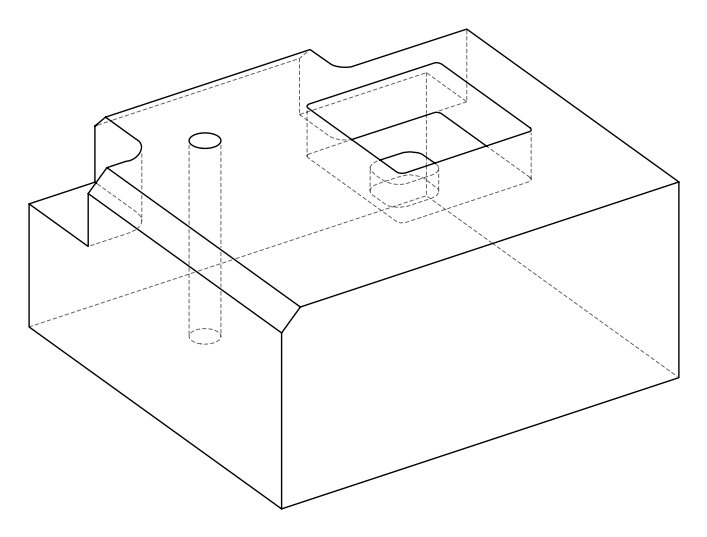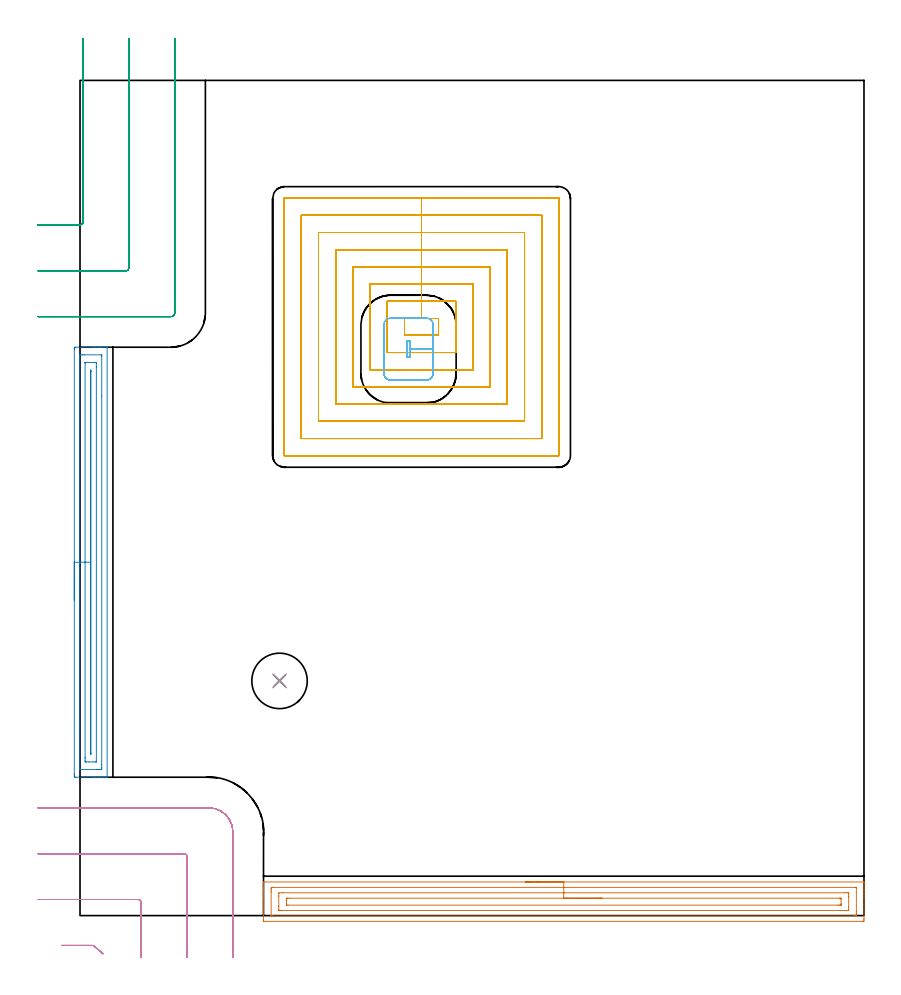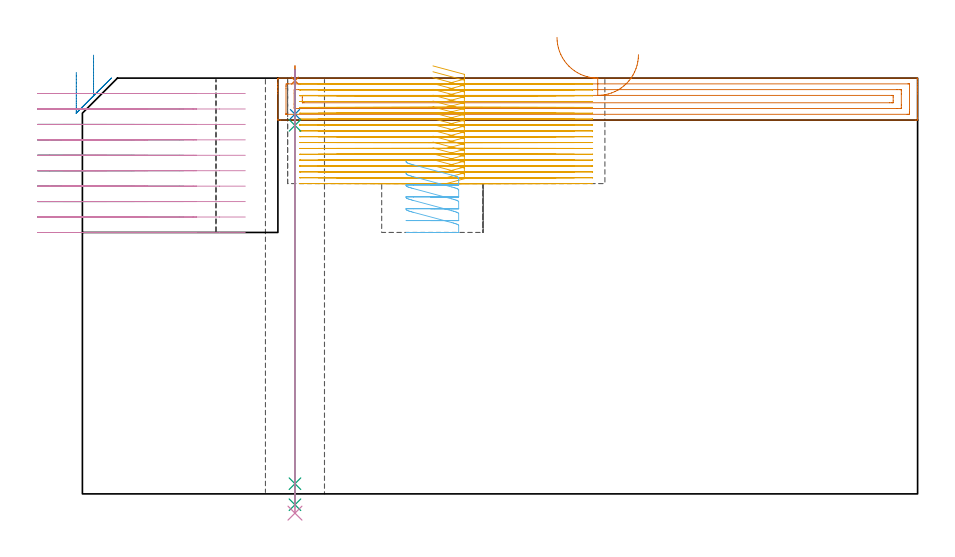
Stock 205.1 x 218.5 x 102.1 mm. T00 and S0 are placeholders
(PLAN: 10 operations, 7 tool changes, 68.7 min)
(1 AREA_MILL | FG_CHAMFER_SURFACE | UGT0205_001 | 5.26 min | 8652 mm3)
(2 AREA_MILL_1 | FG_CHAMFER_SURFACE_1 | UGT0205_001 | 3.75 min | 4553 mm3)
(3 MILL_CORNER_NOTCH_RECTANGULAR | CORNER_NOTCH_RECTANGULAR | NXT0201_012 | Follow Part, ap 4, ae 75% | 5.79 min | 85916 mm3)
(4 MILL_CORNER_NOTCH_RECTANGULAR_1 | CORNER_NOTCH_RECTANGULAR_1 | NXT0201_012 | Follow Part, ap 4, ae 75% | 5.13 min | 63680 mm3)
(5 MILL_RECTANGULAR_POCKET | POCKET_RECTANGULAR_STRAIGHT | NXT0201_008 | Follow Part, ap 1.5, ae 75% | 46.41 min | 147902 mm3)
(6 MILL_RECTANGULAR_POCKET_1 | POCKET_RECTANGULAR_STRAIGHT_1 | NXT0201_011 | Follow Part, ap 3, ae 75% | 1.31 min | 7794 mm3)
(7 SPOT_DRILL | STEP1HOLE | NXT0321_9005460120000 | 0.03 min | 12 mm3)
(8 DRILL_BLIND_HOLE_INTO_CENTER | STEP1HOLE | NXT0301_030 | 0.05 min | 228 mm3)
(9 GUN_DRILL_THROUGH_HOLE | STEP1HOLE | UGT0307_001 | 0.49 min | 1820 mm3)
(10 SPADE_DRILL_TO_ENLARGE_THROUGH_HOLE | STEP1HOLE | UGT0306_005 | 0.44 min | 14793 mm3)
(TOOL UGT0205_001 | Chamfer Mill 20 x 3 x 45 deg. | D20 FL50 Z2)
(TOOL NXT0201_012 | ENDMILL 16mm [2P460-1600-NA 1630] | D16 FL38 Z6)
(TOOL NXT0201_008 | ENDMILL 6mm [2P460-0600-NA 1630] | D6 FL26 Z6)
(TOOL NXT0201_011 | ENDMILL 12mm [2P460-1200-NA 1630] | D12 FL38 Z6)
(TOOL NXT0321_9005460120000 | NC Spot Drill, 142deg, 12mm, Carbide, Uncoated | D12 PA142 FL30 Z2)
(TOOL NXT0301_030 | Carbide Drill 5.9mm [860.1-0590-018A1-MM 2214] | D5.9 PA140 FL28 Z2)
(TOOL UGT0307_001 | Gun Drill 5 mm | D5 PA130 FL24 Z1)
(TOOL UGT0306_005 | Spade Drill 14.5mm | D14.5 PA132 FL10 Z2)
(OP 1 AREA_MILL)
G17 G21 G94 G90
T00 M6
G54
G17 G0 G90 X116.55 Y8.8 S1061 M3
G43 Z112.1 H0
G94 G1 X116.588 Z111.228 F250.
X116.702 Z110.363
X116.891 Z109.512
X117.153 Z108.68
X117.487 Z107.874
X117.89 Z107.1
X118.359 Z106.364
X118.89 Z105.672
X119.479 Z105.029
X120.122 Z104.439
X120.814 Z103.908
X121.55 Z103.44
X122.324 Z103.037
X123.13 Z102.703
X123.962 Z102.441
X124.814 Z102.252
X125.678 Z102.138
X126.55 Z102.1
X204.96
X205.09 Y8.797 Z102.089
X205.097 Y8.694 Z101.987
X205.1 Y8.584 Z101.883
Y7.907 Z101.206
Y7.257 Z100.556
Y6.708 Z100.004
Y6.434 Z99.731
Y5.834 Z99.131
Y5.56 Z98.857
Y4.961 Z98.255
Y-0.856 Z92.441
X205.096 Y-1.156 Z92.141
X205.09 Y-1.493 Z91.804
X204.862 Y-1.496 Z91.802
X204.515 Y-1.5 Z91.8
X48.585
X48.039 Y-1.494 Z91.804
X48.01 Y-1.491 Z91.806
X48. Y-1.455 Z91.841
Y4.961 Z98.255
Y5.56 Z98.857
Y5.834 Z99.131
Y6.434 Z99.731
Y6.708 Z100.004
Y7.257 Z100.556
Y7.582 Z100.881
Y8.456 Z101.755
Y8.584 Z101.883
X48.003 Y8.694 Z101.987
X48.01 Y8.797 Z102.089
X48.14 Y8.8 Z102.1
X126.55
Y7.386 Z100.686
X202.733 Y7.385 Z100.685
X202.934
X203.063 Y7.381 Z100.681
X203.088 Y7.379 Z100.679
X203.094 Y7.363 Z100.663
X203.097 Y7.342 Z100.642
X203.1 Y7.222 Z100.522
Y1.105 Z94.405
X203.097 Y0.592 Z93.892
X203.091 Y0.24 Z93.54
X203.068 Y-0.079 Z93.221
X202.733 Y-0.083 Z93.217
X202.532 Y-0.085 Z93.215
X50.367
X50.166
X50.037 Y-0.081 Z93.219
X50.012 Y-0.079 Z93.221
X50.006 Y-0.063 Z93.237
X50.003 Y-0.042 Z93.258
X50. Y0.078 Z93.378
Y6.195 Z99.495
X50.003 Y6.708 Z100.008
X50.009 Y7.06 Z100.36
X50.032 Y7.379 Z100.679
X50.367 Y7.383 Z100.683
X50.569 Y7.385 Z100.685
X126.55 Y7.386 Z100.686
Y5.971 Z99.271
X200.059
X200.812 Y5.97 Z99.27
X200.95 Y5.968 Z99.268
X201.081 Y5.965 Z99.265
X201.09 Y5.834 Z99.134
X201.097 Y5.691 Z98.991
X201.1 Y4.961 Z98.261
Y4.814 Z98.114
X201.099 Y2.193 Z95.493
X201.09 Y1.466 Z94.766
X201.083 Y1.336 Z94.636
X200.059 Y1.329 Z94.629
X53.041
X52.288 Y1.33 Z94.63
X52.15 Y1.332 Z94.632
X52.019 Y1.335 Z94.635
X52.01 Y1.466 Z94.766
X52.003 Y1.609 Z94.909
X52. Y2.339 Z95.639
Y2.486 Z95.786
X52.001 Y5.107 Z98.407
X52.01 Y5.834 Z99.134
X52.017 Y5.964 Z99.264
X53.041 Y5.971 Z99.271
X126.55
Y4.557 Z97.857
X198.689
X198.986 Y4.556 Z97.856
X199.037 Y4.554 Z97.854
X199.084 Y4.551 Z97.851
X199.09 Y4.481 Z97.781
X199.099 Y4.155 Z97.455
X199.1 Y3.213 Z96.513
X199.093 Y2.81 Z96.11
X199.09 Y2.762 Z96.062
X199.079 Y2.749 Z96.049
X199.044 Y2.747 Z96.047
X198.917 Y2.744 Z96.044
X198.757 Y2.743 Z96.043
X198.277
X54.411
X54.114 Y2.744 Z96.044
X54.063 Y2.746 Z96.046
X54.016 Y2.749 Z96.049
X54.01 Y2.819 Z96.119
X54.001 Y3.145 Z96.445
X54. Y4.087 Z97.387
X54.007 Y4.49 Z97.79
X54.01 Y4.538 Z97.838
X54.021 Y4.551 Z97.851
X54.056 Y4.553 Z97.853
X54.183 Y4.556 Z97.856
X54.343 Y4.557 Z97.857
X54.823
X126.55
X127.422 Z97.895
X128.287 Z98.009
X129.138 Z98.198
X129.97 Z98.46
X130.776 Z98.794
X131.55 Z99.197
X132.286 Z99.666
X132.978 Z100.197
X133.621 Z100.786
X134.21 Z101.429
X134.742 Z102.122
X135.21 Z102.857
X135.613 Z103.631
X135.947 Z104.437
X136.209 Z105.269
X136.398 Z106.121
X136.512 Z106.986
X136.55 Z107.857
G0 Z112.1
M5
M2
(OP 2 AREA_MILL_1)
G17 G21 G94 G90
T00 M6
G54
G17 G0 G90 X-1.5 Y82.45 S1061 M3
G43 Z112.1 H0
Z103.5
G94 G1 Y82.488 Z102.629 F250.
Y82.602 Z101.764
Y82.791 Z100.912
Y83.053 Z100.08
Y83.387 Z99.274
Y83.79 Z98.5
Y84.258 Z97.764
Y84.79 Z97.072
Y85.379 Z96.429
Y86.022 Z95.84
Y86.714 Z95.309
Y87.45 Z94.84
Y88.224 Z94.437
Y89.03 Z94.103
Y89.862 Z93.841
Y90.714 Z93.652
Y91.578 Z93.538
Y92.45 Z93.5
X-1.499 Y148.119 Z93.501
X-1.497 Y148.484
X-1.492 Y148.69 Z93.505
X-1.138 Y148.7 Z93.859
X3.238 Z98.232
X3.846 Z98.843
X4.113 Z99.109
X4.721 Z99.718
X4.988 Z99.984
X5.521 Z100.52
X6.88 Z101.878
X6.992 Y148.698 Z101.984
X7.098 Y148.69 Z102.089
X7.1 Y148.564 Z102.1
Y36.336
X7.097 Y36.21 Z102.089
X6.992 Y36.202 Z101.984
X6.88 Y36.2 Z101.878
X6.205 Z101.204
X5.521 Z100.52
X4.988 Z99.984
X4.721 Z99.718
X4.113 Z99.109
X3.846 Z98.844
X3.238 Z98.232
X-1.061 Z93.935
X-1.138 Y36.201 Z93.859
X-1.492 Y36.21 Z93.505
X-1.497 Y36.416 Z93.502
X-1.499 Y36.781 Z93.501
X-1.5 Y37.15 Z93.5
Y92.45
X-0.086 Z94.914
Y145.447
X-0.085 Y146.156 Z94.915
X-0.083 Y146.338 Z94.917
X-0.079 Y146.683 Z94.921
X0.261 Y146.695 Z95.261
X0.612 Y146.698 Z95.612
X1.132 Y146.7 Z96.132
X5.507 Z100.507
X5.635 Y146.697 Z100.635
X5.657 Y146.695 Z100.657
X5.675 Y146.691 Z100.675
X5.679 Y146.666 Z100.679
X5.683 Y146.52 Z100.683
X5.685 Y146.338 Z100.685
X5.686 Y135.857 Z100.686
Y39.453
X5.685 Y38.744 Z100.685
X5.683 Y38.562 Z100.683
X5.679 Y38.217 Z100.679
X5.339 Y38.205 Z100.339
X4.988 Y38.202 Z99.988
X4.468 Y38.2 Z99.468
X0.093 Z95.093
X-0.035 Y38.203 Z94.965
X-0.057 Y38.205 Z94.943
X-0.075 Y38.209 Z94.925
X-0.079 Y38.234 Z94.921
X-0.083 Y38.38 Z94.917
X-0.085 Y38.562 Z94.915
X-0.086 Y49.244 Z94.914
Y92.45
X1.328 Z96.328
X1.329 Y144.556 Z96.329
X1.33 Y144.637 Z96.33
X1.333 Y144.676 Z96.333
X1.335 Y144.689 Z96.335
X1.352 Y144.694 Z96.352
X1.487 Y144.697 Z96.487
X2.221 Y144.7 Z97.221
X3.238 Z98.238
X3.973 Y144.699 Z98.973
X4.113 Y144.695 Z99.113
X4.248 Y144.69 Z99.248
X4.265 Y144.556 Z99.265
X4.267 Y144.399 Z99.267
X4.271 Y143.665 Z99.271
Y143.504
Y40.344
X4.27 Y40.263 Z99.27
X4.267 Y40.224 Z99.267
X4.265 Y40.212 Z99.265
X4.248 Y40.206 Z99.248
X4.113 Y40.203 Z99.113
X3.379 Y40.2 Z98.379
X2.362 Z97.362
X1.627 Y40.201 Z96.627
X1.487 Y40.205 Z96.487
X1.352 Y40.21 Z96.352
X1.336 Y40.344 Z96.336
X1.333 Y40.501 Z96.333
X1.329 Y41.235 Z96.329
Y41.396
X1.328 Y92.45 Z96.328
X2.743 Z97.743
Y142.388
X2.744 Y142.446 Z97.744
X2.75 Y142.562 Z97.75
X2.761 Y142.69 Z97.761
X2.8 Y142.693 Z97.8
X2.839 Y142.69 Z97.839
X2.85 Y142.562 Z97.85
X2.856 Y142.446 Z97.856
X2.857 Y142.388 Z97.857
Y142.271
Y42.512
X2.856 Y42.454 Z97.856
X2.85 Y42.338 Z97.85
X2.839 Y42.21 Z97.839
X2.8 Y42.208 Z97.8
X2.761 Y42.21 Z97.761
X2.75 Y42.338 Z97.75
X2.744 Y42.454 Z97.744
X2.743 Y42.512 Z97.743
Y42.629
Y92.45
Y93.322 Z97.781
Y94.186 Z97.895
Y95.038 Z98.083
Y95.87 Z98.346
Y96.676 Z98.68
Y97.45 Z99.082
Y98.186 Z99.551
Y98.878 Z100.082
Y99.521 Z100.672
Y100.11 Z101.315
Y100.642 Z102.007
Y101.11 Z102.743
Y101.513 Z103.516
Y101.847 Z104.322
Y102.109 Z105.154
Y102.298 Z106.006
Y102.412 Z106.871
Y102.45 Z107.743
G0 Z112.1
M5
M2
(OP 3 MILL_CORNER_NOTCH_RECTANGULAR)
G17 G21 G94 G90
T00 M6
G54
G17 G0 G90 X-11. Y180.7 S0 M3
G43 Z112.1 H1
Z98.31
G94 G1 X-8. F250.
X0.003 F500.
G3 X0.8 Y181.497 R0.8
G1 Y226.5
Y229.5 F250.
G0 Z112.1
X-11. Y168.7
Z98.31
G1 X-8.
X12.003 F500.
G3 X12.8 Y169.497 R0.8
G1 Y226.5
Y229.5 F250.
G0 Z112.1
X-11. Y156.7
Z98.31
G1 X-8.
X23.8 F500.
G3 X24.8 Y157.7 R1.
G1 Y226.5
Y229.5 F250.
G0 Z112.1
X-11. Y180.7
Z94.52
G1 X-8.
X0.003 F500.
G3 X0.8 Y181.497 R0.8
G1 Y226.5
Y229.5 F250.
G0 Z112.1
X-11. Y168.7
Z94.52
G1 X-8.
X12.003 F500.
G3 X12.8 Y169.497 R0.8
G1 Y226.5
Y229.5 F250.
G0 Z112.1
X-11. Y156.7
Z94.52
G1 X-8.
X23.8 F500.
G3 X24.8 Y157.7 R1.
G1 Y226.5
Y229.5 F250.
G0 Z112.1
X-11. Y180.7
Z90.73
G1 X-8.
X0.004 F500.
G3 X0.8 Y181.497 R0.8
G1 Y226.5
Y229.5 F250.
G0 Z112.1
X-11. Y168.7
Z90.73
G1 X-8.
X12.003 F500.
G3 X12.8 Y169.497 R0.8
G1 Y226.5
Y229.5 F250.
G0 Z112.1
X-11. Y156.7
Z90.73
G1 X-8.
X23.8 F500.
G3 X24.8 Y157.7 R1.
G1 Y226.5
Y229.5 F250.
G0 Z112.1
X-11. Y180.7
Z86.94
G1 X-8.
X0.004 F500.
G3 X0.8 Y181.497 R0.8
G1 Y226.5
Y229.5 F250.
G0 Z112.1
X-11. Y168.7
Z86.94
G1 X-8.
X12.003 F500.
G3 X12.8 Y169.497 R0.8
G1 Y226.5
Y229.5 F250.
G0 Z112.1
X-11. Y156.7
Z86.94
G1 X-8.
X23.8 F500.
G3 X24.8 Y157.7 R1.
G1 Y226.5
Y229.5 F250.
G0 Z112.1
X-11. Y180.7
Z83.15
G1 X-8.
X0.004 F500.
G3 X0.8 Y181.497 R0.8
G1 Y226.5
Y229.5 F250.
G0 Z112.1
X-11. Y168.7
Z83.15
G1 X-8.
X12.003 F500.
G3 X12.8 Y169.497 R0.8
G1 Y226.5
Y229.5 F250.
G0 Z112.1
X-11. Y156.7
Z83.15
G1 X-8.
X23.8 F500.
G3 X24.8 Y157.7 R1.
G1 Y226.5
Y229.5 F250.
G0 Z112.1
X-11. Y180.7
Z79.36
G1 X-8.
X0.004 F500.
G3 X0.8 Y181.497 R0.8
G1 Y226.5
Y229.5 F250.
G0 Z112.1
X-11. Y168.7
Z79.36
G1 X-8.
X12.003 F500.
G3 X12.8 Y169.497 R0.8
G1 Y226.5
Y229.5 F250.
G0 Z112.1
X-11. Y156.7
Z79.36
G1 X-8.
X23.8 F500.
G3 X24.8 Y157.7 R1.
G1 Y226.5
Y229.5 F250.
G0 Z112.1
X-11. Y180.7
Z75.57
G1 X-8.
X0.004 F500.
G3 X0.8 Y181.497 R0.8
G1 Y226.5
Y229.5 F250.
G0 Z112.1
X-11. Y168.7
Z75.57
G1 X-8.
X12.003 F500.
G3 X12.8 Y169.497 R0.8
G1 Y226.5
Y229.5 F250.
G0 Z112.1
X-11. Y156.7
Z75.57
G1 X-8.
X23.8 F500.
G3 X24.8 Y157.7 R1.
G1 Y226.5
Y229.5 F250.
G0 Z112.1
X-11. Y180.7
Z71.78
G1 X-8.
X0.004 F500.
G3 X0.8 Y181.497 R0.8
G1 Y226.5
Y229.5 F250.
G0 Z112.1
X-11. Y168.7
Z71.78
G1 X-8.
X12.003 F500.
G3 X12.8 Y169.497 R0.8
G1 Y226.5
Y229.5 F250.
G0 Z112.1
X-11. Y156.7
Z71.78
G1 X-8.
X23.8 F500.
G3 X24.8 Y157.7 R1.
G1 Y226.5
Y229.5 F250.
G0 Z112.1
X-11. Y180.7
Z67.99
G1 X-8.
X0.004 F500.
G3 X0.8 Y181.497 R0.8
G1 Y226.5
Y229.5 F250.
G0 Z112.1
X-11. Y168.7
Z67.99
G1 X-8.
X12.003 F500.
G3 X12.8 Y169.497 R0.8
G1 Y226.5
Y229.5 F250.
G0 Z112.1
X-11. Y156.7
Z67.99
G1 X-8.
X23.8 F500.
G3 X24.8 Y157.7 R1.
G1 Y226.5
Y229.5 F250.
G0 Z112.1
X-11. Y180.7
Z64.2
G1 X-8.
X0.004 F500.
G3 X0.8 Y181.497 R0.8
G1 Y226.5
Y229.5 F250.
G0 Z112.1
X-11. Y168.7
Z64.2
G1 X-8.
X12.003 F500.
G3 X12.8 Y169.497 R0.8
G1 Y226.5
Y229.5 F250.
G0 Z112.1
X-11. Y156.7
Z64.2
G1 X-8.
X23.8 F500.
G3 X24.8 Y157.7 R1.
G1 Y226.5
Y229.5 F250.
G0 Z112.1
M5
M2
(OP 4 MILL_CORNER_NOTCH_RECTANGULAR_1)
G17 G21 G94 G90
T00 M6
G54
G17 G0 G90 X5.984 Y-9.984 S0 M3
G43 Z112.1 H1
Z98.31
G94 G1 X3.734 Y-8. F250.
G3 X3.209 Y-7.8 R0.8
G1 X-1.778
X-4.778
G0 Z112.1
X16. Y-11.
Z98.31
G1 Y-8.
Y3.403 F500.
G3 X15.203 Y4.2 R0.8
G1 X-8.
X-11. F250.
G0 Z112.1
X28. Y-11.
Z98.31
G1 Y-8.
Y15.403 F500.
G3 X27.203 Y16.2 R0.8
G1 X-8.
X-11. F250.
G0 Z112.1
X40. Y-11.
Z98.31
G1 Y-8.
Y21.9 F500.
G3 X33.7 Y28.2 R6.3
G1 X-8.
X-11. F250.
G0 Z112.1
X5.984 Y-9.984
Z94.52
G1 X3.734 Y-8.
G3 X3.209 Y-7.8 R0.8
G1 X-1.778
X-4.778
G0 Z112.1
X16. Y-11.
Z94.52
G1 Y-8.
Y3.403 F500.
G3 X15.203 Y4.2 R0.8
G1 X-8.
X-11. F250.
G0 Z112.1
X28. Y-11.
Z94.52
G1 Y-8.
Y15.403 F500.
G3 X27.203 Y16.2 R0.8
G1 X-8.
X-11. F250.
G0 Z112.1
X40. Y-11.
Z94.52
G1 Y-8.
Y21.9 F500.
G3 X33.7 Y28.2 R6.3
G1 X-8.
X-11. F250.
G0 Z112.1
X5.984 Y-9.984
Z90.73
G1 X3.734 Y-8.
G3 X3.209 Y-7.8 R0.8
G1 X-1.778
X-4.778
G0 Z112.1
X16. Y-11.
Z90.73
G1 Y-8.
Y3.403 F500.
G3 X15.203 Y4.2 R0.8
G1 X-8.
X-11. F250.
G0 Z112.1
X28. Y-11.
Z90.73
G1 Y-8.
Y15.403 F500.
G3 X27.203 Y16.2 R0.8
G1 X-8.
X-11. F250.
G0 Z112.1
X40. Y-11.
Z90.73
G1 Y-8.
Y21.9 F500.
G3 X33.7 Y28.2 R6.3
G1 X-8.
X-11. F250.
G0 Z112.1
X5.984 Y-9.984
Z86.94
G1 X3.734 Y-8.
G3 X3.209 Y-7.8 R0.8
G1 X-1.778
X-4.778
G0 Z112.1
X16. Y-11.
Z86.94
G1 Y-8.
Y3.403 F500.
G3 X15.203 Y4.2 R0.8
G1 X-8.
X-11. F250.
G0 Z112.1
X28. Y-11.
Z86.94
G1 Y-8.
Y15.403 F500.
G3 X27.203 Y16.2 R0.8
G1 X-8.
X-11. F250.
G0 Z112.1
X40. Y-11.
Z86.94
G1 Y-8.
Y21.9 F500.
G3 X33.7 Y28.2 R6.3
G1 X-8.
X-11. F250.
G0 Z112.1
X5.984 Y-9.984
Z83.15
G1 X3.734 Y-8.
G3 X3.209 Y-7.8 R0.8
G1 X-1.778
X-4.778
G0 Z112.1
X16. Y-11.
Z83.15
G1 Y-8.
Y3.403 F500.
G3 X15.203 Y4.2 R0.8
G1 X-8.
X-11. F250.
G0 Z112.1
X28. Y-11.
Z83.15
G1 Y-8.
Y15.403 F500.
G3 X27.203 Y16.2 R0.8
G1 X-8.
X-11. F250.
G0 Z112.1
X40. Y-11.
Z83.15
G1 Y-8.
Y21.9 F500.
G3 X33.7 Y28.2 R6.3
G1 X-8.
X-11. F250.
G0 Z112.1
X5.984 Y-9.984
Z79.36
G1 X3.734 Y-8.
G3 X3.209 Y-7.8 R0.8
G1 X-1.778
X-4.778
G0 Z112.1
X16. Y-11.
Z79.36
G1 Y-8.
Y3.403 F500.
G3 X15.203 Y4.2 R0.8
G1 X-8.
X-11. F250.
G0 Z112.1
X28. Y-11.
Z79.36
G1 Y-8.
Y15.403 F500.
G3 X27.203 Y16.2 R0.8
G1 X-8.
X-11. F250.
G0 Z112.1
X40. Y-11.
Z79.36
G1 Y-8.
Y21.9 F500.
G3 X33.7 Y28.2 R6.3
G1 X-8.
X-11. F250.
G0 Z112.1
X5.984 Y-9.984
Z75.57
G1 X3.734 Y-8.
G3 X3.209 Y-7.8 R0.8
G1 X-1.778
X-4.778
G0 Z112.1
X16. Y-11.
Z75.57
G1 Y-8.
Y3.403 F500.
G3 X15.203 Y4.2 R0.8
G1 X-8.
X-11. F250.
G0 Z112.1
X28. Y-11.
Z75.57
G1 Y-8.
Y15.403 F500.
G3 X27.203 Y16.2 R0.8
G1 X-8.
X-11. F250.
G0 Z112.1
X40. Y-11.
Z75.57
G1 Y-8.
Y21.9 F500.
G3 X33.7 Y28.2 R6.3
G1 X-8.
X-11. F250.
G0 Z112.1
X5.984 Y-9.984
Z71.78
G1 X3.734 Y-8.
G3 X3.209 Y-7.8 R0.8
G1 X-1.778
X-4.778
G0 Z112.1
X16. Y-11.
Z71.78
G1 Y-8.
Y3.403 F500.
G3 X15.203 Y4.2 R0.8
G1 X-8.
X-11. F250.
G0 Z112.1
X28. Y-11.
Z71.78
G1 Y-8.
Y15.403 F500.
G3 X27.203 Y16.2 R0.8
G1 X-8.
X-11. F250.
G0 Z112.1
X40. Y-11.
Z71.78
G1 Y-8.
Y21.9 F500.
G3 X33.7 Y28.2 R6.3
G1 X-8.
X-11. F250.
G0 Z112.1
X5.984 Y-9.984
Z67.99
G1 X3.734 Y-8.
G3 X3.209 Y-7.8 R0.8
G1 X-1.778
X-4.778
G0 Z112.1
X16. Y-11.
Z67.99
G1 Y-8.
Y3.403 F500.
G3 X15.203 Y4.2 R0.8
G1 X-8.
X-11. F250.
G0 Z112.1
X28. Y-11.
Z67.99
G1 Y-8.
Y15.403 F500.
G3 X27.203 Y16.2 R0.8
G1 X-8.
X-11. F250.
G0 Z112.1
X40. Y-11.
Z67.99
G1 Y-8.
Y21.9 F500.
G3 X33.7 Y28.2 R6.3
G1 X-8.
X-11. F250.
G0 Z112.1
X5.984 Y-9.984
Z64.2
G1 X3.734 Y-8.
G3 X3.209 Y-7.8 R0.8
G1 X-1.778
X-4.778
G0 Z112.1
X16. Y-11.
Z64.2
G1 Y-8.
Y3.403 F500.
G3 X15.203 Y4.2 R0.8
G1 X-8.
X-11. F250.
G0 Z112.1
X28. Y-11.
Z64.2
G1 Y-8.
Y15.403 F500.
G3 X27.203 Y16.2 R0.8
G1 X-8.
X-11. F250.
G0 Z112.1
X40. Y-11.
Z64.2
G1 Y-8.
Y21.9 F500.
G3 X33.7 Y28.2 R6.3
G1 X-8.
X-11. F250.
G0 Z112.1
M5
M2
(OP 5 MILL_RECTANGULAR_POCKET)
G17 G21 G94 G90
T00 M6
G54
G17 G0 G90 X86.084 Y151.8 S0 M3
G43 Z112.1 H1
Z105.1
G94 G1 X93.8 Z103.032 F250.
Y156.2 Z101.853
X89.35 Z100.661
X84.9 F500.
Y151.8
X93.8
Y156.2
X89.35
Y160.7
X80.4
Y147.3
X98.3
Y160.7
X89.35
Y165.2
X75.9
Y142.8
X102.8
Y165.2
X89.35
Y169.7
X71.4
Y138.3
X107.3
Y169.7
X89.35
Y174.2
X66.9
Y133.8
X111.8
Y174.2
X89.35
Y178.7
X62.4
Y129.3
X116.3
Y178.7
X89.35
Y183.2
X57.9
Y124.8
X120.8
Y183.2
X89.35
Y187.7
X53.5
X53.445 Y187.695
X53.405 Y187.655
X53.4 Y187.6
Y120.4
X53.405 Y120.345
X53.445 Y120.305
X53.5 Y120.3
X125.2
X125.255 Y120.305
X125.295 Y120.345
X125.3 Y120.4
Y187.6
X125.295 Y187.655
X125.255 Y187.695
X125.2 Y187.7
X89.35
X88.35
G0 X86.084 Y151.8 Z103.661
G1 X93.8 Z101.593 F250.
Y156.2 Z100.415
X89.35 Z99.222
X84.9 F500.
Y151.8
X93.8
Y156.2
X89.35
Y160.7
X80.4
Y147.3
X98.3
Y160.7
X89.35
Y165.2
X75.9
Y142.8
X102.8
Y165.2
X89.35
Y169.7
X71.4
Y138.3
X107.3
Y169.7
X89.35
Y174.2
X66.9
Y133.8
X111.8
Y174.2
X89.35
Y178.7
X62.4
Y129.3
X116.3
Y178.7
X89.35
Y183.2
X57.9
Y124.8
X120.8
Y183.2
X89.35
Y187.7
X53.5
X53.445 Y187.695
X53.405 Y187.655
X53.4 Y187.6
Y120.4
X53.405 Y120.345
X53.445 Y120.305
X53.5 Y120.3
X125.2
X125.255 Y120.305
X125.295 Y120.345
X125.3 Y120.4
Y187.6
X125.295 Y187.655
X125.255 Y187.695
X125.2 Y187.7
X89.35
X88.35
G0 X86.084 Y151.8 Z102.222
G1 X93.8 Z100.155 F250.
Y156.2 Z98.976
X89.35 Z97.783
X84.9 F500.
Y151.8
X93.8
Y156.2
X89.35
Y160.7
X80.4
Y147.3
X98.3
Y160.7
X89.35
Y165.2
X75.9
Y142.8
X102.8
Y165.2
X89.35
Y169.7
X71.4
Y138.3
X107.3
Y169.7
X89.35
Y174.2
X66.9
Y133.8
X111.8
Y174.2
X89.35
Y178.7
X62.4
Y129.3
X116.3
Y178.7
X89.35
Y183.2
X57.9
Y124.8
X120.8
Y183.2
X89.35
Y187.7
X53.5
X53.445 Y187.695
X53.405 Y187.655
X53.4 Y187.6
Y120.4
X53.405 Y120.345
X53.445 Y120.305
X53.5 Y120.3
X125.2
X125.255 Y120.305
X125.295 Y120.345
X125.3 Y120.4
Y187.6
X125.295 Y187.655
X125.255 Y187.695
X125.2 Y187.7
X89.35
X88.35
G0 X86.084 Y151.8 Z100.783
G1 X93.8 Z98.716 F250.
Y156.2 Z97.537
X89.35 Z96.344
X84.9 F500.
Y151.8
X93.8
Y156.2
X89.35
Y160.7
X80.4
Y147.3
X98.3
Y160.7
X89.35
Y165.2
X75.9
Y142.8
X102.8
Y165.2
X89.35
Y169.7
X71.4
Y138.3
X107.3
Y169.7
X89.35
Y174.2
X66.9
Y133.8
X111.8
Y174.2
X89.35
Y178.7
X62.4
Y129.3
X116.3
Y178.7
X89.35
Y183.2
X57.9
Y124.8
X120.8
Y183.2
X89.35
Y187.7
X53.5
X53.445 Y187.695
X53.405 Y187.655
X53.4 Y187.6
Y120.4
X53.405 Y120.345
X53.445 Y120.305
X53.5 Y120.3
X125.2
X125.255 Y120.305
X125.295 Y120.345
X125.3 Y120.4
Y187.6
X125.295 Y187.655
X125.255 Y187.695
X125.2 Y187.7
X89.35
X88.35
G0 X86.084 Y151.8 Z99.344
G1 X93.8 Z97.277 F250.
Y156.2 Z96.098
X89.35 Z94.905
X84.9 F500.
Y151.8
X93.8
Y156.2
X89.35
Y160.7
X80.4
Y147.3
X98.3
Y160.7
X89.35
Y165.2
X75.9
Y142.8
X102.8
Y165.2
X89.35
Y169.7
X71.4
Y138.3
X107.3
Y169.7
X89.35
Y174.2
X66.9
Y133.8
X111.8
Y174.2
X89.35
Y178.7
X62.4
Y129.3
X116.3
Y178.7
X89.35
Y183.2
X57.9
Y124.8
X120.8
Y183.2
X89.35
Y187.7
X53.5
X53.445 Y187.695
X53.405 Y187.655
X53.4 Y187.6
Y120.4
X53.405 Y120.345
X53.445 Y120.305
X53.5 Y120.3
X125.2
X125.255 Y120.305
X125.295 Y120.345
X125.3 Y120.4
Y187.6
X125.295 Y187.655
X125.255 Y187.695
X125.2 Y187.7
X89.35
X88.35
G0 X86.084 Y151.8 Z97.905
G1 X93.8 Z95.838 F250.
Y156.2 Z94.659
X89.35 Z93.467
X84.9 F500.
Y151.8
X93.8
Y156.2
X89.35
Y160.7
X80.4
Y147.3
X98.3
Y160.7
X89.35
Y165.2
X75.9
Y142.8
X102.8
Y165.2
X89.35
Y169.7
X71.4
Y138.3
X107.3
Y169.7
X89.35
Y174.2
X66.9
Y133.8
X111.8
Y174.2
X89.35
Y178.7
X62.4
Y129.3
X116.3
Y178.7
X89.35
Y183.2
X57.9
Y124.8
X120.8
Y183.2
X89.35
Y187.7
X53.5
X53.445 Y187.695
X53.405 Y187.655
X53.4 Y187.6
Y120.4
X53.405 Y120.345
X53.445 Y120.305
X53.5 Y120.3
X125.2
X125.255 Y120.305
X125.295 Y120.345
X125.3 Y120.4
Y187.6
X125.295 Y187.655
X125.255 Y187.695
X125.2 Y187.7
X89.35
X88.35
G0 X86.084 Y151.8 Z96.467
G1 X93.8 Z94.399 F250.
Y156.2 Z93.22
X89.35 Z92.028
X84.9 F500.
Y151.8
X93.8
Y156.2
X89.35
Y160.7
X80.4
Y147.3
X98.3
Y160.7
X89.35
Y165.2
X75.9
Y142.8
X102.8
Y165.2
X89.35
Y169.7
X71.4
Y138.3
X107.3
Y169.7
X89.35
Y174.2
X66.9
Y133.8
X111.8
Y174.2
X89.35
Y178.7
X62.4
Y129.3
X116.3
Y178.7
X89.35
Y183.2
X57.9
Y124.8
X120.8
Y183.2
X89.35
Y187.7
X53.5
X53.445 Y187.695
X53.405 Y187.655
X53.4 Y187.6
Y120.4
X53.405 Y120.345
X53.445 Y120.305
X53.5 Y120.3
X125.2
X125.255 Y120.305
X125.295 Y120.345
X125.3 Y120.4
Y187.6
X125.295 Y187.655
X125.255 Y187.695
X125.2 Y187.7
X89.35
X88.35
G0 X86.084 Y151.8 Z95.028
G1 X93.8 Z92.96 F250.
Y156.2 Z91.781
X89.35 Z90.589
X84.9 F500.
Y151.8
X93.8
Y156.2
X89.35
Y160.7
X80.4
Y147.3
X98.3
Y160.7
X89.35
Y165.2
X75.9
Y142.8
X102.8
Y165.2
X89.35
Y169.7
X71.4
Y138.3
X107.3
Y169.7
X89.35
Y174.2
X66.9
Y133.8
X111.8
Y174.2
X89.35
Y178.7
X62.4
Y129.3
X116.3
Y178.7
X89.35
Y183.2
X57.9
Y124.8
X120.8
Y183.2
X89.35
Y187.7
X53.5
X53.445 Y187.695
X53.405 Y187.655
X53.4 Y187.6
Y120.4
X53.405 Y120.345
X53.445 Y120.305
X53.5 Y120.3
X125.2
X125.255 Y120.305
X125.295 Y120.345
X125.3 Y120.4
Y187.6
X125.295 Y187.655
X125.255 Y187.695
X125.2 Y187.7
X89.35
X88.35
G0 X86.084 Y151.8 Z93.589
G1 X93.8 Z91.521 F250.
Y156.2 Z90.342
X89.35 Z89.15
X84.9 F500.
Y151.8
X93.8
Y156.2
X89.35
Y160.7
X80.4
Y147.3
X98.3
Y160.7
X89.35
Y165.2
X75.9
Y142.8
X102.8
Y165.2
X89.35
Y169.7
X71.4
Y138.3
X107.3
Y169.7
X89.35
Y174.2
X66.9
Y133.8
X111.8
Y174.2
X89.35
Y178.7
X62.4
Y129.3
X116.3
Y178.7
X89.35
Y183.2
X57.9
Y124.8
X120.8
Y183.2
X89.35
Y187.7
X53.5
X53.445 Y187.695
X53.405 Y187.655
X53.4 Y187.6
Y120.4
X53.405 Y120.345
X53.445 Y120.305
X53.5 Y120.3
X125.2
X125.255 Y120.305
X125.295 Y120.345
X125.3 Y120.4
Y187.6
X125.295 Y187.655
X125.255 Y187.695
X125.2 Y187.7
X89.35
X88.35
G0 X86.084 Y151.8 Z92.15
G1 X93.8 Z90.082 F250.
Y156.2 Z88.903
X89.35 Z87.711
X84.9 F500.
Y151.8
X93.8
Y156.2
X89.35
Y160.7
X80.4
Y147.3
X98.3
Y160.7
X89.35
Y165.2
X75.9
Y142.8
X102.8
Y165.2
X89.35
Y169.7
X71.4
Y138.3
X107.3
Y169.7
X89.35
Y174.2
X66.9
Y133.8
X111.8
Y174.2
X89.35
Y178.7
X62.4
Y129.3
X116.3
Y178.7
X89.35
Y183.2
X57.9
Y124.8
X120.8
Y183.2
X89.35
Y187.7
X53.5
X53.445 Y187.695
X53.405 Y187.655
X53.4 Y187.6
Y120.4
X53.405 Y120.345
X53.445 Y120.305
X53.5 Y120.3
X125.2
X125.255 Y120.305
X125.295 Y120.345
X125.3 Y120.4
Y187.6
X125.295 Y187.655
X125.255 Y187.695
X125.2 Y187.7
X89.35
X88.35
G0 X86.084 Y151.8 Z90.711
G1 X93.8 Z88.644 F250.
Y156.2 Z87.465
X89.35 Z86.272
X84.9 F500.
Y151.8
X93.8
Y156.2
X89.35
Y160.7
X80.4
Y147.3
X98.3
Y160.7
X89.35
Y165.2
X75.9
Y142.8
X102.8
Y165.2
X89.35
Y169.7
X71.4
Y138.3
X107.3
Y169.7
X89.35
Y174.2
X66.9
Y133.8
X111.8
Y174.2
X89.35
Y178.7
X62.4
Y129.3
X116.3
Y178.7
X89.35
Y183.2
X57.9
Y124.8
X120.8
Y183.2
X89.35
Y187.7
X53.5
X53.445 Y187.695
X53.405 Y187.655
X53.4 Y187.6
Y120.4
X53.405 Y120.345
X53.445 Y120.305
X53.5 Y120.3
X125.2
X125.255 Y120.305
X125.295 Y120.345
X125.3 Y120.4
Y187.6
X125.295 Y187.655
X125.255 Y187.695
X125.2 Y187.7
X89.35
X88.35
G0 X86.084 Y151.8 Z89.272
G1 X93.8 Z87.205 F250.
Y156.2 Z86.026
X89.35 Z84.833
X84.9 F500.
Y151.8
X93.8
Y156.2
X89.35
Y160.7
X80.4
Y147.3
X98.3
Y160.7
X89.35
Y165.2
X75.9
Y142.8
X102.8
Y165.2
X89.35
Y169.7
X71.4
Y138.3
X107.3
Y169.7
X89.35
Y174.2
X66.9
Y133.8
X111.8
Y174.2
X89.35
Y178.7
X62.4
Y129.3
X116.3
Y178.7
X89.35
Y183.2
X57.9
Y124.8
X120.8
Y183.2
X89.35
Y187.7
X53.5
X53.445 Y187.695
X53.405 Y187.655
X53.4 Y187.6
Y120.4
X53.405 Y120.345
X53.445 Y120.305
X53.5 Y120.3
X125.2
X125.255 Y120.305
X125.295 Y120.345
X125.3 Y120.4
Y187.6
X125.295 Y187.655
X125.255 Y187.695
X125.2 Y187.7
X89.35
X88.35
G0 X86.084 Y151.8 Z87.833
G1 X93.8 Z85.766 F250.
Y156.2 Z84.587
X89.35 Z83.394
X84.9 F500.
Y151.8
X93.8
Y156.2
X89.35
Y160.7
X80.4
Y147.3
X98.3
Y160.7
X89.35
Y165.2
X75.9
Y142.8
X102.8
Y165.2
X89.35
Y169.7
X71.4
Y138.3
X107.3
Y169.7
X89.35
Y174.2
X66.9
Y133.8
X111.8
Y174.2
X89.35
Y178.7
X62.4
Y129.3
X116.3
Y178.7
X89.35
Y183.2
X57.9
Y124.8
X120.8
Y183.2
X89.35
Y187.7
X53.5
X53.445 Y187.695
X53.405 Y187.655
X53.4 Y187.6
Y120.4
X53.405 Y120.345
X53.445 Y120.305
X53.5 Y120.3
X125.2
X125.255 Y120.305
X125.295 Y120.345
X125.3 Y120.4
Y187.6
X125.295 Y187.655
X125.255 Y187.695
X125.2 Y187.7
X89.35
X88.35
G0 X86.084 Y151.8 Z86.394
G1 X93.8 Z84.327 F250.
Y156.2 Z83.148
X89.35 Z81.956
X84.9 F500.
Y151.8
X93.8
Y156.2
X89.35
Y160.7
X80.4
Y147.3
X98.3
Y160.7
X89.35
Y165.2
X75.9
Y142.8
X102.8
Y165.2
X89.35
Y169.7
X71.4
Y138.3
X107.3
Y169.7
X89.35
Y174.2
X66.9
Y133.8
X111.8
Y174.2
X89.35
Y178.7
X62.4
Y129.3
X116.3
Y178.7
X89.35
Y183.2
X57.9
Y124.8
X120.8
Y183.2
X89.35
Y187.7
X53.5
X53.445 Y187.695
X53.405 Y187.655
X53.4 Y187.6
Y120.4
X53.405 Y120.345
X53.445 Y120.305
X53.5 Y120.3
X125.2
X125.255 Y120.305
X125.295 Y120.345
X125.3 Y120.4
Y187.6
X125.295 Y187.655
X125.255 Y187.695
X125.2 Y187.7
X89.35
X88.35
G0 X86.084 Y151.8 Z84.956
G1 X93.8 Z82.888 F250.
Y156.2 Z81.709
X89.35 Z80.517
X84.9 F500.
Y151.8
X93.8
Y156.2
X89.35
Y160.7
X80.4
Y147.3
X98.3
Y160.7
X89.35
Y165.2
X75.9
Y142.8
X102.8
Y165.2
X89.35
Y169.7
X71.4
Y138.3
X107.3
Y169.7
X89.35
Y174.2
X66.9
Y133.8
X111.8
Y174.2
X89.35
Y178.7
X62.4
Y129.3
X116.3
Y178.7
X89.35
Y183.2
X57.9
Y124.8
X120.8
Y183.2
X89.35
Y187.7
X53.5
X53.445 Y187.695
X53.405 Y187.655
X53.4 Y187.6
Y120.4
X53.405 Y120.345
X53.445 Y120.305
X53.5 Y120.3
X125.2
X125.255 Y120.305
X125.295 Y120.345
X125.3 Y120.4
Y187.6
X125.295 Y187.655
X125.255 Y187.695
X125.2 Y187.7
X89.35
X88.35
G0 X86.084 Y151.8 Z83.517
G1 X93.8 Z81.449 F250.
Y156.2 Z80.27
X89.35 Z79.078
X84.9 F500.
Y151.8
X93.8
Y156.2
X89.35
Y160.7
X80.4
Y147.3
X98.3
Y160.7
X89.35
Y165.2
X75.9
Y142.8
X102.8
Y165.2
X89.35
Y169.7
X71.4
Y138.3
X107.3
Y169.7
X89.35
Y174.2
X66.9
Y133.8
X111.8
Y174.2
X89.35
Y178.7
X62.4
Y129.3
X116.3
Y178.7
X89.35
Y183.2
X57.9
Y124.8
X120.8
Y183.2
X89.35
Y187.7
X53.5
X53.445 Y187.695
X53.405 Y187.655
X53.4 Y187.6
Y120.4
X53.405 Y120.345
X53.445 Y120.305
X53.5 Y120.3
X125.2
X125.255 Y120.305
X125.295 Y120.345
X125.3 Y120.4
Y187.6
X125.295 Y187.655
X125.255 Y187.695
X125.2 Y187.7
X89.35
X88.35
G0 X86.084 Y151.8 Z82.078
G1 X93.8 Z80.01 F250.
Y156.2 Z78.831
X89.35 Z77.639
X84.9 F500.
Y151.8
X93.8
Y156.2
X89.35
Y160.7
X80.4
Y147.3
X98.3
Y160.7
X89.35
Y165.2
X75.9
Y142.8
X102.8
Y165.2
X89.35
Y169.7
X71.4
Y138.3
X107.3
Y169.7
X89.35
Y174.2
X66.9
Y133.8
X111.8
Y174.2
X89.35
Y178.7
X62.4
Y129.3
X116.3
Y178.7
X89.35
Y183.2
X57.9
Y124.8
X120.8
Y183.2
X89.35
Y187.7
X53.5
X53.445 Y187.695
X53.405 Y187.655
X53.4 Y187.6
Y120.4
X53.405 Y120.345
X53.445 Y120.305
X53.5 Y120.3
X125.2
X125.255 Y120.305
X125.295 Y120.345
X125.3 Y120.4
Y187.6
X125.295 Y187.655
X125.255 Y187.695
X125.2 Y187.7
X89.35
X88.35
G0 X86.084 Y151.8 Z80.639
G1 X93.8 Z78.571 F250.
Y156.2 Z77.392
X89.35 Z76.2
X84.9 F500.
Y151.8
X93.8
Y156.2
X89.35
Y160.7
X80.4
Y147.3
X98.3
Y160.7
X89.35
Y165.2
X75.9
Y142.8
X102.8
Y165.2
X89.35
Y169.7
X71.4
Y138.3
X107.3
Y169.7
X89.35
Y174.2
X66.9
Y133.8
X111.8
Y174.2
X89.35
Y178.7
X62.4
Y129.3
X116.3
Y178.7
X89.35
Y183.2
X57.9
Y124.8
X120.8
Y183.2
X89.35
Y187.7
X53.5
X53.445 Y187.695
X53.405 Y187.655
X53.4 Y187.6
Y120.4
X53.405 Y120.345
X53.445 Y120.305
X53.5 Y120.3
X125.2
X125.255 Y120.305
X125.295 Y120.345
X125.3 Y120.4
Y187.6
X125.295 Y187.655
X125.255 Y187.695
X125.2 Y187.7
X89.35
X88.35
G0 Z112.1
M5
M2
(OP 6 MILL_RECTANGULAR_POCKET_1)
G17 G21 G94 G90
T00 M6
G54
G17 G0 G90 X79.5 Y142.715 S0 M3
G43 Z112.1 H1
Z81.777
G94 G1 Y141.9 Z81.558 F250.
Y141.766 Z81.522
X79.564 Y141.405 Z81.424
X79.7 Y141.065 Z81.326
X79.901 Y140.76 Z81.228
X80.16 Y140.501 Z81.13
X80.465 Y140.3 Z81.032
X80.805 Y140.164 Z80.934
X81.166 Y140.1 Z80.836
X90.734 Z78.272
X91.095 Y140.164 Z78.174
X91.435 Y140.3 Z78.076
X91.74 Y140.501 Z77.978
X91.999 Y140.76 Z77.88
X92.2 Y141.065 Z77.782
X92.336 Y141.405 Z77.684
X92.4 Y141.766 Z77.586
Y148.2 Z75.862
X86.4
Y150.3 F500.
X85.5
Y146.1
X86.4
Y148.2
X92.4
Y154.5
G3 X90.6 Y156.3 R1.8
G1 X81.3
G3 X79.5 Y154.5 R1.8
G1 Y141.9
G3 X81.3 Y140.1 R1.8
G1 X90.6
G3 X92.4 Y141.9 R1.8
G1 Y148.2
Y149.2
G0 X79.5 Y142.715 Z78.862
G1 Y141.9 Z78.643 F250.
Y141.766 Z78.607
X79.564 Y141.405 Z78.509
X79.7 Y141.065 Z78.411
X79.901 Y140.76 Z78.313
X80.16 Y140.501 Z78.215
X80.465 Y140.3 Z78.117
X80.805 Y140.164 Z78.019
X81.166 Y140.1 Z77.921
X90.734 Z75.357
X91.095 Y140.164 Z75.259
X91.435 Y140.3 Z75.161
X91.74 Y140.501 Z75.062
X91.999 Y140.76 Z74.964
X92.2 Y141.065 Z74.866
X92.336 Y141.405 Z74.768
X92.4 Y141.766 Z74.67
Y148.2 Z72.946
X86.4
Y150.3 F500.
X85.5
Y146.1
X86.4
Y148.2
X92.4
Y154.5
G3 X90.6 Y156.3 R1.8
G1 X81.3
G3 X79.5 Y154.5 R1.8
G1 Y141.9
G3 X81.3 Y140.1 R1.8
G1 X90.6
G3 X92.4 Y141.9 R1.8
G1 Y148.2
Y149.2
G0 X79.5 Y142.715 Z75.946
G1 Y141.9 Z75.728 F250.
Y141.766 Z75.692
X79.564 Y141.405 Z75.594
X79.7 Y141.065 Z75.496
X79.901 Y140.76 Z75.397
X80.16 Y140.501 Z75.299
X80.465 Y140.3 Z75.201
X80.805 Y140.164 Z75.103
X81.166 Y140.1 Z75.005
X90.734 Z72.441
X91.095 Y140.164 Z72.343
X91.435 Y140.3 Z72.245
X91.74 Y140.501 Z72.147
X91.999 Y140.76 Z72.049
X92.2 Y141.065 Z71.951
X92.336 Y141.405 Z71.853
X92.4 Y141.766 Z71.755
Y148.2 Z70.031
X86.4
Y150.3 F500.
X85.5
Y146.1
X86.4
Y148.2
X92.4
Y154.5
G3 X90.6 Y156.3 R1.8
G1 X81.3
G3 X79.5 Y154.5 R1.8
G1 Y141.9
G3 X81.3 Y140.1 R1.8
G1 X90.6
G3 X92.4 Y141.9 R1.8
G1 Y148.2
Y149.2
G0 X79.5 Y142.715 Z73.031
G1 Y141.9 Z72.812 F250.
Y141.766 Z72.776
X79.564 Y141.405 Z72.678
X79.7 Y141.065 Z72.58
X79.901 Y140.76 Z72.482
X80.16 Y140.501 Z72.384
X80.465 Y140.3 Z72.286
X80.805 Y140.164 Z72.188
X81.166 Y140.1 Z72.09
X90.734 Z69.526
X91.095 Y140.164 Z69.428
X91.435 Y140.3 Z69.33
X91.74 Y140.501 Z69.232
X91.999 Y140.76 Z69.134
X92.2 Y141.065 Z69.036
X92.336 Y141.405 Z68.938
X92.4 Y141.766 Z68.839
Y148.2 Z67.115
X86.4
Y150.3 F500.
X85.5
Y146.1
X86.4
Y148.2
X92.4
Y154.5
G3 X90.6 Y156.3 R1.8
G1 X81.3
G3 X79.5 Y154.5 R1.8
G1 Y141.9
G3 X81.3 Y140.1 R1.8
G1 X90.6
G3 X92.4 Y141.9 R1.8
G1 Y148.2
Y149.2
G0 X79.5 Y142.715 Z70.115
G1 Y141.9 Z69.897 F250.
Y141.766 Z69.861
X79.564 Y141.405 Z69.763
X79.7 Y141.065 Z69.665
X79.901 Y140.76 Z69.567
X80.16 Y140.501 Z69.469
X80.465 Y140.3 Z69.371
X80.805 Y140.164 Z69.273
X81.166 Y140.1 Z69.174
X90.734 Z66.611
X91.095 Y140.164 Z66.512
X91.435 Y140.3 Z66.414
X91.74 Y140.501 Z66.316
X91.999 Y140.76 Z66.218
X92.2 Y141.065 Z66.12
X92.336 Y141.405 Z66.022
X92.4 Y141.766 Z65.924
Y148.2 Z64.2
X86.4
Y150.3 F500.
X85.5
Y146.1
X86.4
Y148.2
X92.4
Y154.5
G3 X90.6 Y156.3 R1.8
G1 X81.3
G3 X79.5 Y154.5 R1.8
G1 Y141.9
G3 X81.3 Y140.1 R1.8
G1 X90.6
G3 X92.4 Y141.9 R1.8
G1 Y148.2
Y149.2
G0 Z112.1
M5
M2
(OP 7 SPOT_DRILL)
G17 G21 G94 G90
T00 M6
G54
G17 G0 G90 X52.2 Y61.4 S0 M3
G43 Z112.1 H0
G94 G81 G98 Z101.467 F250. R105.1
G80
M5
M2
(OP 8 DRILL_BLIND_HOLE_INTO_CENTER)
G17 G21 G94 G90
T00 M6
G54
G17 G0 G90 X52.2 Y61.4 S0 M3
G43 Z112.1 H1
G94 G81 G98 Z93.25 F250. R104.1
G80
M5
M2
(OP 9 GUN_DRILL_THROUGH_HOLE)
G17 G21 G94 G90
T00 M6
G54
G17 G0 G90 X52.2 Y61.4 M8
G43 Z112.1 H0
Z101.877
S716 M3
G94 G1 Z90.494 F125. M26
G4 X.084
Z2.5 F250.
G4 X.084
Z-2.666 F125.
G4 X.084
M5
M9
G0 Z101.877
Z112.1
M2
(OP 10 SPADE_DRILL_TO_ENLARGE_THROUGH_HOLE)
G17 G21 G94 G90
T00 M6
G54
G17 G0 G90 X52.2 Y61.4 S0 M3
G43 Z112.1 H0
G94 G73 G98 Z-4.728 F250. Q13.353 R104.1
G80
M5
M2
